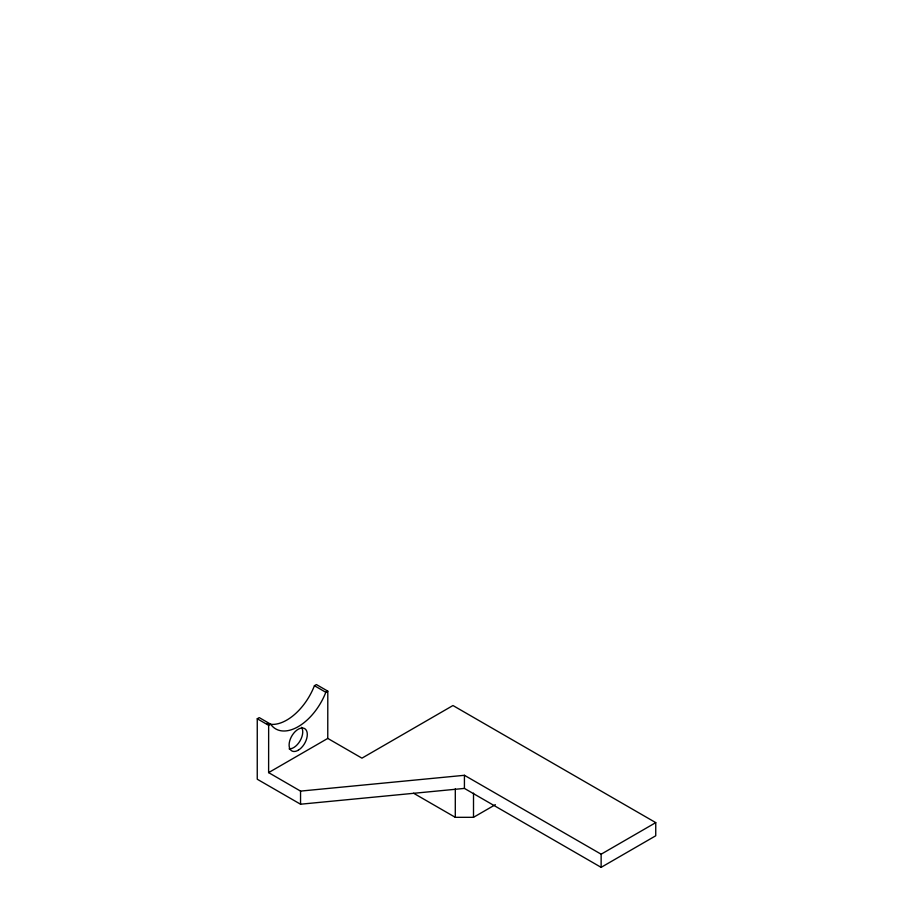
<?xml version="1.0" encoding="UTF-8"?>
<svg xmlns="http://www.w3.org/2000/svg" width="913" height="913" viewBox="0 0 913 913"><rect width="100%" height="100%" fill="white"/><g stroke="black" fill="none" stroke-linecap="round" stroke-linejoin="round"><path stroke-width="1.37" d="M327.801 691.141L325.815 692.294A45.079 25.986 -60 0 1 270.636 724.192L259.246 717.607L257.261 718.759L257.249 779.223L300.548 804.216L464.42 788.41L601.131 867.35L655.739 835.783L655.751 822.624L452.962 705.532L361.947 758.155L327.767 738.412L327.801 691.141L316.412 684.567L314.426 685.709A45.079 25.986 -60 0 1 266.779 723.45M655.751 822.624L601.142 854.203L464.432 775.297L300.548 791.103L268.616 772.615L268.65 725.344L270.636 724.192M300.548 804.216L300.548 791.103M495.348 804.684L473.505 817.318L455.29 817.318L455.302 788.843M464.42 788.41L464.432 775.297M473.505 817.318L473.516 793.112M601.131 867.35L601.142 854.203M268.616 772.615L327.767 738.412M314.426 685.709L325.815 692.294M413.566 793.226L455.29 817.318M257.261 718.759L268.65 725.344M301.53 727.307A12.885 7.43 -60 0 1 300.08 740.831A12.885 7.43 -60 0 1 289.09 748.854M298.197 750.258A12.885 7.43 -60 0 0 306.083 729.932A12.885 7.43 -60 0 0 290.323 739.051A12.885 7.43 -60 0 0 298.197 750.258"/></g></svg>
